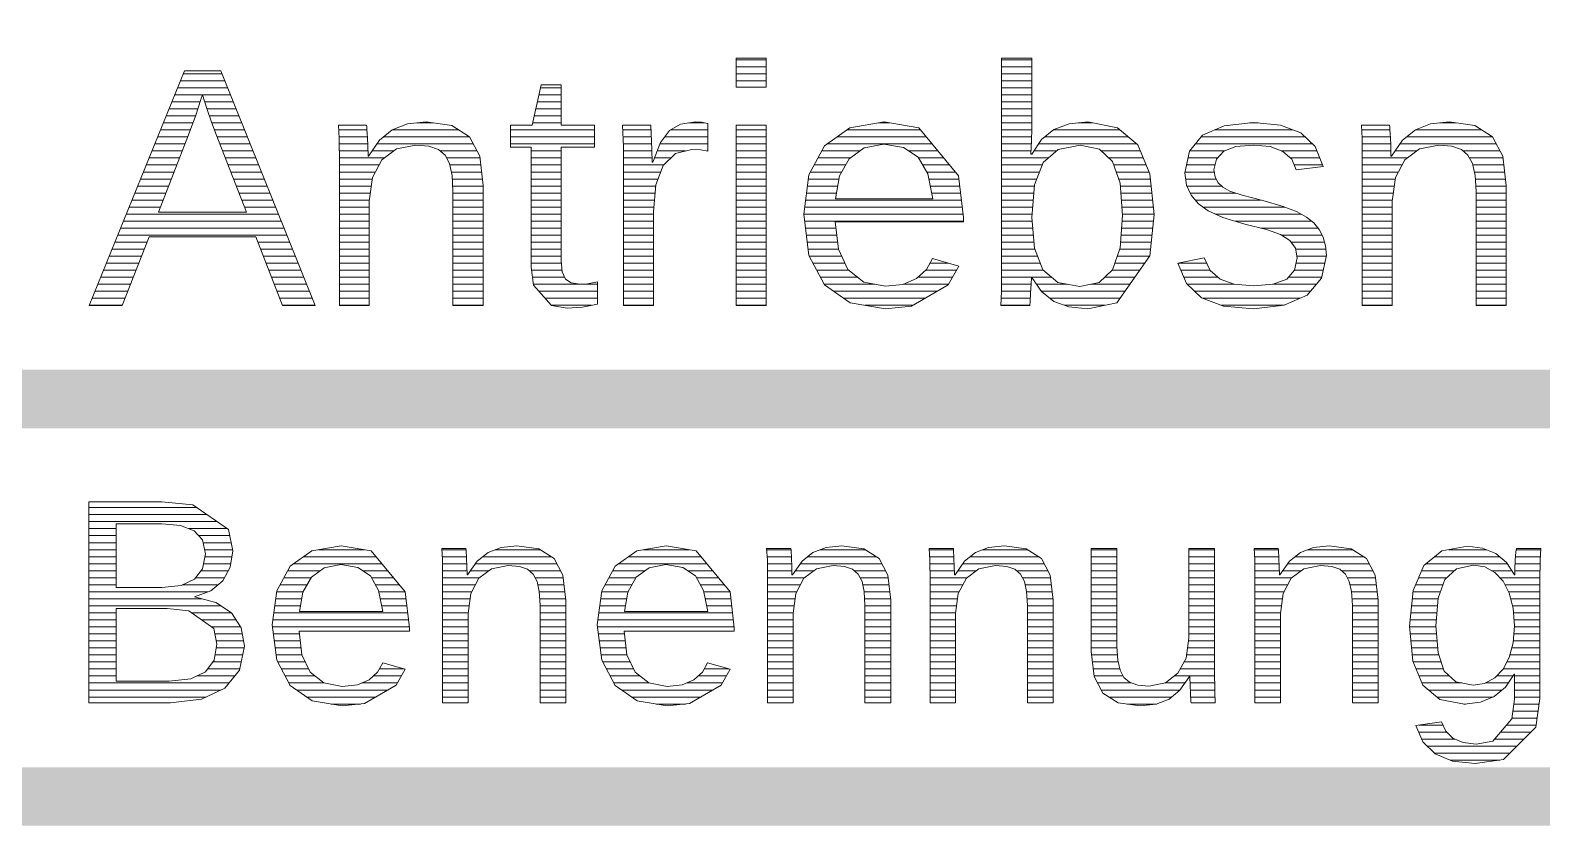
# Model space of a CAD drawing. Header units: millimetres. Extents: x 20 to 410, y 10 to 287.
# Drawn here: x 56.5 to 69.44, y 9.75 to 16.55 of the extents above; entities that cross this region are included whole.
import ezdxf

# ---------------------------------------------------------------- set-up
doc = ezdxf.new("R2010")
doc.units = ezdxf.units.MM
doc.layers.add('KANTEN', color=7, linetype='Continuous', lineweight=50)
doc.layers.add('TEXT', color=7, linetype='Continuous', lineweight=13)

msp = doc.modelspace()

# ---------------------------------------------------------------- linework, layer by layer
at = {"layer": 'KANTEN', "lineweight": 50, "const_width": 0.5}
for points in [[(20, 10), (410, 10), (410, 287), (20, 287)], [(20, 10), (200, 10), (200, 61), (20, 61)]]:
    msp.add_lwpolyline(points, close=True, dxfattribs=at)
msp.add_lwpolyline([(20, 13.4), (200, 13.4)], dxfattribs=at)
at = {"layer": 'TEXT', "lineweight": 13}
for p, q in [((62.544, 16.301), (62.801, 16.301)), ((64.815, 16.301), (65.072, 16.301)), ((57.814, 16.181), (58.144, 16.181)), ((62.544, 16.241), (62.801, 16.241)), ((62.544, 16.181), (62.801, 16.181)), ((64.815, 16.241), (65.072, 16.241)), ((64.815, 16.181), (65.072, 16.181)), ((57.765, 16.061), (58.192, 16.061)), ((57.79, 16.121), (58.168, 16.121)), ((60.87, 16.061), (61.046, 16.061)), ((62.544, 16.121), (62.801, 16.121)), ((64.815, 16.121), (65.072, 16.121)), ((64.815, 16.061), (65.072, 16.061)), ((57.716, 15.941), (57.956, 15.941)), ((57.741, 16.001), (57.976, 16.001)), ((57.976, 16.001), (58.216, 16.001)), ((57.995, 15.941), (58.24, 15.941)), ((60.843, 15.941), (61.046, 15.941)), ((60.857, 16.001), (61.046, 16.001)), ((64.815, 16.001), (65.072, 16.001)), ((64.815, 15.941), (65.072, 15.941)), ((57.667, 15.821), (57.917, 15.821)), ((57.692, 15.881), (57.936, 15.881)), ((58.015, 15.881), (58.264, 15.881)), ((58.035, 15.821), (58.289, 15.821)), ((60.817, 15.821), (61.046, 15.821)), ((60.83, 15.881), (61.046, 15.881)), ((64.815, 15.881), (65.072, 15.881)), ((64.815, 15.821), (65.072, 15.821)), ((57.618, 15.701), (57.873, 15.701)), ((57.643, 15.761), (57.895, 15.761)), ((58.056, 15.761), (58.313, 15.761)), ((58.078, 15.701), (58.337, 15.701)), ((59.141, 15.701), (59.384, 15.701)), ((59.599, 15.701), (60.168, 15.701)), ((59.811, 15.761), (59.947, 15.761)), ((60.612, 15.701), (61.331, 15.701)), ((60.804, 15.761), (61.046, 15.761)), ((61.573, 15.701), (61.815, 15.701)), ((61.98, 15.701), (62.301, 15.701)), ((62.138, 15.761), (62.271, 15.761)), ((62.544, 15.701), (62.801, 15.701)), ((63.492, 15.701), (64.121, 15.701)), ((63.762, 15.761), (63.858, 15.761)), ((64.815, 15.761), (65.072, 15.761)), ((64.815, 15.701), (65.072, 15.701)), ((65.256, 15.701), (65.828, 15.701)), ((65.47, 15.761), (65.594, 15.761)), ((66.637, 15.701), (67.308, 15.701)), ((66.938, 15.761), (67.009, 15.761)), ((67.895, 15.701), (68.138, 15.701)), ((68.353, 15.701), (68.922, 15.701)), ((68.565, 15.761), (68.701, 15.761)), ((57.545, 15.521), (57.804, 15.521)), ((57.569, 15.581), (57.827, 15.581)), ((57.594, 15.641), (57.851, 15.641)), ((58.101, 15.641), (58.361, 15.641)), ((58.125, 15.581), (58.385, 15.581)), ((58.148, 15.521), (58.409, 15.521)), ((59.145, 15.641), (59.387, 15.641)), ((59.146, 15.581), (59.39, 15.581)), ((59.147, 15.521), (59.391, 15.521)), ((59.428, 15.521), (59.613, 15.521)), ((59.47, 15.581), (60.293, 15.581)), ((59.526, 15.641), (60.262, 15.641)), ((60.01, 15.521), (60.325, 15.521)), ((60.612, 15.641), (61.331, 15.641)), ((60.612, 15.581), (61.331, 15.581)), ((60.79, 15.521), (61.046, 15.521)), ((61.575, 15.641), (61.817, 15.641)), ((61.577, 15.581), (61.82, 15.581)), ((61.578, 15.521), (61.822, 15.521)), ((61.868, 15.521), (62.11, 15.521)), ((61.892, 15.581), (62.301, 15.581)), ((61.932, 15.641), (62.301, 15.641)), ((62.295, 15.521), (62.301, 15.521)), ((62.544, 15.641), (62.801, 15.641)), ((62.544, 15.581), (62.801, 15.581)), ((62.544, 15.521), (62.801, 15.521)), ((63.275, 15.521), (63.601, 15.521)), ((63.322, 15.581), (64.221, 15.581)), ((63.407, 15.641), (64.171, 15.641)), ((64.022, 15.521), (64.271, 15.521)), ((64.815, 15.641), (65.071, 15.641)), ((64.815, 15.581), (65.069, 15.581)), ((64.815, 15.521), (65.067, 15.521)), ((65.09, 15.521), (65.284, 15.521)), ((65.129, 15.581), (65.971, 15.581)), ((65.181, 15.641), (65.899, 15.641)), ((65.668, 15.521), (66.003, 15.521)), ((66.423, 15.521), (66.722, 15.521)), ((66.472, 15.581), (67.475, 15.581)), ((66.522, 15.641), (67.412, 15.641)), ((67.209, 15.521), (67.514, 15.521)), ((67.899, 15.641), (68.141, 15.641)), ((67.9, 15.581), (68.143, 15.581)), ((67.9, 15.521), (68.145, 15.521)), ((68.181, 15.521), (68.366, 15.521)), ((68.223, 15.581), (69.047, 15.581)), ((68.28, 15.641), (69.015, 15.641)), ((68.764, 15.521), (69.079, 15.521)), ((57.496, 15.401), (57.757, 15.401)), ((57.52, 15.461), (57.781, 15.461)), ((58.172, 15.461), (58.433, 15.461)), ((58.195, 15.401), (58.457, 15.401)), ((59.147, 15.461), (59.533, 15.461)), ((59.148, 15.401), (59.488, 15.401)), ((60.065, 15.461), (60.351, 15.461)), ((60.093, 15.401), (60.358, 15.401)), ((60.79, 15.461), (61.046, 15.461)), ((60.79, 15.401), (61.046, 15.401)), ((61.579, 15.461), (61.824, 15.461)), ((61.58, 15.401), (61.925, 15.401)), ((61.845, 15.461), (61.985, 15.461)), ((62.544, 15.461), (62.801, 15.461)), ((62.544, 15.401), (62.801, 15.401)), ((63.211, 15.401), (63.48, 15.401)), ((63.243, 15.461), (63.519, 15.461)), ((64.105, 15.461), (64.321, 15.461)), ((64.139, 15.401), (64.37, 15.401)), ((64.815, 15.461), (65.215, 15.461)), ((64.815, 15.401), (65.162, 15.401)), ((65.732, 15.461), (66.028, 15.461)), ((65.774, 15.401), (66.053, 15.401)), ((66.397, 15.401), (66.642, 15.401)), ((66.409, 15.461), (66.661, 15.461)), ((67.284, 15.461), (67.538, 15.461)), ((67.318, 15.401), (67.561, 15.401)), ((67.901, 15.461), (68.286, 15.461)), ((67.901, 15.401), (68.241, 15.401)), ((68.818, 15.461), (69.104, 15.461)), ((68.847, 15.401), (69.111, 15.401)), ((57.447, 15.281), (57.711, 15.281)), ((57.471, 15.341), (57.734, 15.341)), ((58.218, 15.341), (58.481, 15.341)), ((58.242, 15.281), (58.505, 15.281)), ((59.148, 15.341), (59.456, 15.341)), ((59.148, 15.281), (59.429, 15.281)), ((60.106, 15.341), (60.365, 15.341)), ((60.115, 15.281), (60.372, 15.281)), ((60.79, 15.341), (61.046, 15.341)), ((60.79, 15.281), (61.046, 15.281)), ((61.58, 15.341), (61.899, 15.341)), ((61.58, 15.281), (61.877, 15.281)), ((62.544, 15.341), (62.801, 15.341)), ((62.544, 15.281), (62.801, 15.281)), ((63.161, 15.281), (63.422, 15.281)), ((63.178, 15.341), (63.446, 15.341)), ((64.173, 15.341), (64.42, 15.341)), ((64.191, 15.281), (64.45, 15.281)), ((64.815, 15.341), (65.139, 15.341)), ((64.815, 15.281), (65.116, 15.281)), ((65.795, 15.341), (66.078, 15.341)), ((65.816, 15.281), (66.089, 15.281)), ((66.385, 15.341), (66.635, 15.341)), ((66.39, 15.281), (66.65, 15.281)), ((67.901, 15.341), (68.21, 15.341)), ((67.901, 15.281), (68.183, 15.281)), ((68.86, 15.341), (69.118, 15.341)), ((68.868, 15.281), (69.126, 15.281)), ((57.398, 15.161), (57.664, 15.161)), ((57.423, 15.221), (57.687, 15.221)), ((58.265, 15.221), (58.529, 15.221)), ((58.288, 15.161), (58.554, 15.161)), ((59.148, 15.221), (59.421, 15.221)), ((59.148, 15.161), (59.413, 15.161)), ((60.118, 15.221), (60.378, 15.221)), ((60.12, 15.161), (60.378, 15.161)), ((60.79, 15.221), (61.046, 15.221)), ((60.79, 15.161), (61.046, 15.161)), ((61.58, 15.221), (61.856, 15.221)), ((61.58, 15.161), (61.851, 15.161)), ((62.544, 15.221), (62.801, 15.221)), ((62.544, 15.161), (62.801, 15.161)), ((63.145, 15.161), (63.401, 15.161)), ((63.153, 15.221), (63.412, 15.221)), ((64.203, 15.221), (64.457, 15.221)), ((64.215, 15.161), (64.464, 15.161)), ((64.815, 15.221), (65.096, 15.221)), ((64.815, 15.161), (65.09, 15.161)), ((65.83, 15.221), (66.095, 15.221)), ((65.835, 15.161), (66.101, 15.161)), ((66.4, 15.221), (66.698, 15.221)), ((66.427, 15.161), (66.818, 15.161)), ((67.901, 15.221), (68.175, 15.221)), ((67.901, 15.161), (68.167, 15.161)), ((68.872, 15.221), (69.132, 15.221)), ((68.874, 15.161), (69.132, 15.161)), ((57.349, 15.041), (57.618, 15.041)), ((57.374, 15.101), (57.641, 15.101)), ((58.312, 15.101), (58.578, 15.101)), ((58.335, 15.041), (58.602, 15.041)), ((59.148, 15.101), (59.405, 15.101)), ((59.148, 15.041), (59.404, 15.041)), ((60.12, 15.101), (60.378, 15.101)), ((60.12, 15.041), (60.378, 15.041)), ((60.79, 15.101), (61.046, 15.101)), ((60.79, 15.041), (61.046, 15.041)), ((61.58, 15.101), (61.845, 15.101)), ((61.58, 15.041), (61.84, 15.041)), ((62.544, 15.101), (62.801, 15.101)), ((62.544, 15.041), (62.801, 15.041)), ((63.129, 15.041), (64.479, 15.041)), ((63.137, 15.101), (64.472, 15.101)), ((64.815, 15.101), (65.085, 15.101)), ((64.815, 15.041), (65.08, 15.041)), ((65.839, 15.101), (66.106, 15.101)), ((65.844, 15.041), (66.112, 15.041)), ((66.471, 15.101), (67.029, 15.101)), ((66.536, 15.041), (67.239, 15.041)), ((67.901, 15.101), (68.159, 15.101)), ((67.901, 15.041), (68.158, 15.041)), ((68.874, 15.101), (69.132, 15.101)), ((68.874, 15.041), (69.132, 15.041)), ((57.3, 14.921), (58.65, 14.921)), ((57.325, 14.981), (58.626, 14.981)), ((59.148, 14.981), (59.404, 14.981)), ((59.148, 14.921), (59.404, 14.921)), ((60.12, 14.981), (60.378, 14.981)), ((60.12, 14.921), (60.378, 14.921)), ((60.79, 14.981), (61.046, 14.981)), ((60.79, 14.921), (61.046, 14.921)), ((61.58, 14.981), (61.836, 14.981)), ((61.58, 14.921), (61.836, 14.921)), ((62.544, 14.981), (62.801, 14.981)), ((62.544, 14.921), (62.801, 14.921)), ((63.121, 14.981), (64.486, 14.981)), ((63.128, 14.921), (64.489, 14.921)), ((64.815, 14.981), (65.074, 14.981)), ((64.815, 14.921), (65.075, 14.921)), ((65.846, 14.921), (66.113, 14.921)), ((65.848, 14.981), (66.118, 14.981)), ((66.642, 14.981), (67.378, 14.981)), ((66.813, 14.921), (67.465, 14.921)), ((67.901, 14.981), (68.158, 14.981)), ((67.901, 14.921), (68.158, 14.921)), ((68.874, 14.981), (69.132, 14.981)), ((68.874, 14.921), (69.132, 14.921)), ((57.251, 14.801), (58.698, 14.801)), ((57.276, 14.861), (58.674, 14.861)), ((59.148, 14.861), (59.404, 14.861)), ((59.148, 14.801), (59.404, 14.801)), ((60.12, 14.861), (60.378, 14.861)), ((60.12, 14.801), (60.378, 14.801)), ((60.79, 14.861), (61.046, 14.861)), ((60.79, 14.801), (61.046, 14.801)), ((61.58, 14.861), (61.836, 14.861)), ((61.58, 14.801), (61.836, 14.801)), ((62.544, 14.861), (62.801, 14.861)), ((62.544, 14.801), (62.801, 14.801)), ((63.136, 14.861), (63.397, 14.861)), ((63.144, 14.801), (63.404, 14.801)), ((64.815, 14.861), (65.08, 14.861)), ((64.815, 14.801), (65.086, 14.801)), ((65.836, 14.801), (66.101, 14.801)), ((65.841, 14.861), (66.107, 14.861)), ((67.029, 14.861), (67.52, 14.861)), ((67.208, 14.801), (67.556, 14.801)), ((67.901, 14.861), (68.158, 14.861)), ((67.901, 14.801), (68.158, 14.801)), ((68.874, 14.861), (69.132, 14.861)), ((68.874, 14.801), (69.132, 14.801)), ((57.178, 14.621), (57.453, 14.621)), ((57.202, 14.681), (57.477, 14.681)), ((57.227, 14.741), (57.501, 14.741)), ((58.451, 14.741), (58.722, 14.741)), ((58.474, 14.681), (58.746, 14.681)), ((58.498, 14.621), (58.77, 14.621)), ((59.148, 14.741), (59.404, 14.741)), ((59.148, 14.681), (59.404, 14.681)), ((59.148, 14.621), (59.404, 14.621)), ((60.12, 14.741), (60.378, 14.741)), ((60.12, 14.681), (60.378, 14.681)), ((60.12, 14.621), (60.378, 14.621)), ((60.79, 14.741), (61.046, 14.741)), ((60.79, 14.681), (61.046, 14.681)), ((60.79, 14.621), (61.046, 14.621)), ((61.58, 14.741), (61.836, 14.741)), ((61.58, 14.681), (61.836, 14.681)), ((61.58, 14.621), (61.836, 14.621)), ((62.544, 14.741), (62.801, 14.741)), ((62.544, 14.681), (62.801, 14.681)), ((62.544, 14.621), (62.801, 14.621)), ((63.151, 14.741), (63.411, 14.741)), ((63.159, 14.681), (63.418, 14.681)), ((63.169, 14.621), (63.446, 14.621)), ((64.815, 14.741), (65.091, 14.741)), ((64.815, 14.681), (65.099, 14.681)), ((64.815, 14.621), (65.123, 14.621)), ((65.804, 14.621), (66.081, 14.621)), ((65.824, 14.681), (66.089, 14.681)), ((65.832, 14.741), (66.095, 14.741)), ((67.291, 14.741), (67.577, 14.741)), ((67.33, 14.681), (67.589, 14.681)), ((67.342, 14.621), (67.593, 14.621)), ((67.901, 14.741), (68.158, 14.741)), ((67.901, 14.681), (68.158, 14.681)), ((67.901, 14.621), (68.158, 14.621)), ((68.874, 14.741), (69.132, 14.741)), ((68.874, 14.681), (69.132, 14.681)), ((68.874, 14.621), (69.132, 14.621)), ((57.129, 14.501), (57.406, 14.501)), ((57.153, 14.561), (57.43, 14.561)), ((58.521, 14.561), (58.795, 14.561)), ((58.544, 14.501), (58.819, 14.501)), ((59.148, 14.561), (59.404, 14.561)), ((59.148, 14.501), (59.404, 14.501)), ((60.12, 14.561), (60.378, 14.561)), ((60.12, 14.501), (60.378, 14.501)), ((60.79, 14.561), (61.048, 14.561)), ((60.793, 14.501), (61.054, 14.501)), ((61.58, 14.561), (61.836, 14.561)), ((61.58, 14.501), (61.836, 14.501)), ((62.544, 14.561), (62.801, 14.561)), ((62.544, 14.501), (62.801, 14.501)), ((63.201, 14.561), (63.474, 14.561)), ((63.233, 14.501), (63.508, 14.501)), ((64.166, 14.501), (64.428, 14.501)), ((64.202, 14.561), (64.36, 14.561)), ((64.815, 14.561), (65.147, 14.561)), ((64.815, 14.501), (65.173, 14.501)), ((65.76, 14.501), (65.996, 14.501)), ((65.783, 14.561), (66.039, 14.561)), ((66.322, 14.561), (66.569, 14.561)), ((66.348, 14.501), (66.597, 14.501)), ((67.322, 14.501), (67.567, 14.501)), ((67.335, 14.561), (67.58, 14.561)), ((67.901, 14.561), (68.158, 14.561)), ((67.901, 14.501), (68.158, 14.501)), ((68.874, 14.561), (69.132, 14.561)), ((68.874, 14.501), (69.132, 14.501)), ((57.08, 14.381), (57.359, 14.381)), ((57.104, 14.441), (57.383, 14.441)), ((58.568, 14.441), (58.843, 14.441)), ((58.591, 14.381), (58.867, 14.381)), ((59.148, 14.441), (59.404, 14.441)), ((59.148, 14.381), (59.404, 14.381)), ((60.12, 14.441), (60.378, 14.441)), ((60.12, 14.381), (60.378, 14.381)), ((60.801, 14.441), (61.075, 14.441)), ((60.808, 14.381), (61.206, 14.381)), ((61.213, 14.381), (61.356, 14.381)), ((61.58, 14.441), (61.836, 14.441)), ((61.58, 14.381), (61.836, 14.381)), ((62.544, 14.441), (62.801, 14.441)), ((62.544, 14.381), (62.801, 14.381)), ((63.264, 14.441), (63.583, 14.441)), ((63.296, 14.381), (63.729, 14.381)), ((63.972, 14.381), (64.36, 14.381)), ((64.099, 14.441), (64.394, 14.441)), ((64.814, 14.381), (65.068, 14.381)), ((64.815, 14.441), (65.244, 14.441)), ((65.112, 14.381), (65.377, 14.381)), ((65.579, 14.381), (65.912, 14.381)), ((65.697, 14.441), (65.954, 14.441)), ((66.373, 14.441), (66.664, 14.441)), ((66.403, 14.381), (66.806, 14.381)), ((67.133, 14.381), (67.509, 14.381)), ((67.267, 14.441), (67.555, 14.441)), ((67.901, 14.441), (68.158, 14.441)), ((67.901, 14.381), (68.158, 14.381)), ((68.874, 14.441), (69.132, 14.441)), ((68.874, 14.381), (69.132, 14.381)), ((57.031, 14.261), (57.312, 14.261)), ((57.055, 14.321), (57.335, 14.321)), ((58.615, 14.321), (58.891, 14.321)), ((58.638, 14.261), (58.915, 14.261)), ((59.148, 14.321), (59.404, 14.321)), ((59.148, 14.261), (59.404, 14.261)), ((60.12, 14.321), (60.378, 14.321)), ((60.12, 14.261), (60.378, 14.261)), ((60.855, 14.321), (61.356, 14.321)), ((60.908, 14.261), (61.356, 14.261)), ((61.58, 14.321), (61.836, 14.321)), ((61.58, 14.261), (61.836, 14.261)), ((62.544, 14.321), (62.801, 14.321)), ((62.544, 14.261), (62.801, 14.261)), ((63.377, 14.321), (64.262, 14.321)), ((63.463, 14.261), (64.159, 14.261)), ((64.81, 14.261), (65.06, 14.261)), ((64.813, 14.321), (65.064, 14.321)), ((65.153, 14.321), (65.87, 14.321)), ((65.227, 14.261), (65.828, 14.261)), ((66.466, 14.321), (67.457, 14.321)), ((66.537, 14.261), (67.367, 14.261)), ((67.901, 14.321), (68.158, 14.321)), ((67.901, 14.261), (68.158, 14.261)), ((68.874, 14.321), (69.132, 14.321)), ((68.874, 14.261), (69.132, 14.261)), ((57.006, 14.201), (57.288, 14.201)), ((58.662, 14.201), (58.939, 14.201)), ((59.148, 14.201), (59.404, 14.201)), ((60.12, 14.201), (60.378, 14.201)), ((60.961, 14.201), (61.306, 14.201)), ((61.58, 14.201), (61.836, 14.201)), ((62.544, 14.201), (62.801, 14.201)), ((63.643, 14.201), (64.055, 14.201)), ((64.807, 14.201), (65.055, 14.201)), ((65.352, 14.201), (65.699, 14.201)), ((66.697, 14.201), (67.233, 14.201)), ((67.901, 14.201), (68.158, 14.201)), ((68.874, 14.201), (69.132, 14.201)), ((57.005, 12.471), (57.928, 12.471)), ((57.005, 12.411), (58.015, 12.411)), ((57.005, 12.351), (58.102, 12.351)), ((57.005, 12.291), (57.238, 12.291)), ((57.86, 12.291), (58.189, 12.291)), ((57.005, 12.231), (57.238, 12.231)), ((57.005, 12.171), (57.238, 12.171)), ((57.944, 12.231), (58.209, 12.231)), ((57.982, 12.171), (58.221, 12.171)), ((57.005, 12.111), (57.238, 12.111)), ((57.005, 12.051), (57.238, 12.051)), ((57.994, 12.111), (58.234, 12.111)), ((57.997, 12.051), (58.228, 12.051)), ((58.841, 12.051), (59.461, 12.051)), ((58.968, 12.111), (59.362, 12.111)), ((60.024, 12.111), (60.232, 12.111)), ((60.028, 12.051), (60.236, 12.051)), ((60.375, 12.051), (60.963, 12.051)), ((60.48, 12.111), (60.866, 12.111)), ((61.622, 12.051), (62.241, 12.051)), ((61.749, 12.111), (62.143, 12.111)), ((62.805, 12.111), (63.013, 12.111)), ((62.808, 12.051), (63.016, 12.051)), ((63.155, 12.051), (63.743, 12.051)), ((63.26, 12.111), (63.647, 12.111)), ((64.195, 12.111), (64.403, 12.111)), ((64.199, 12.051), (64.406, 12.051)), ((64.545, 12.051), (65.133, 12.051)), ((64.651, 12.111), (65.037, 12.111)), ((65.581, 12.111), (65.802, 12.111)), ((65.581, 12.051), (65.802, 12.051)), ((66.416, 12.111), (66.636, 12.111)), ((66.416, 12.051), (66.636, 12.051)), ((66.976, 12.111), (67.183, 12.111)), ((66.979, 12.051), (67.187, 12.051)), ((67.326, 12.051), (67.914, 12.051)), ((67.431, 12.111), (67.818, 12.111)), ((68.522, 12.051), (69.074, 12.051)), ((68.642, 12.111), (68.964, 12.111)), ((69.212, 12.051), (69.425, 12.051)), ((69.218, 12.111), (69.428, 12.111)), ((57.005, 11.991), (57.238, 11.991)), ((57.005, 11.931), (57.238, 11.931)), ((57.965, 11.931), (58.197, 11.931)), ((57.986, 11.991), (58.219, 11.991)), ((58.706, 11.931), (58.984, 11.931)), ((58.756, 11.991), (59.511, 11.991)), ((59.348, 11.931), (59.56, 11.931)), ((60.03, 11.991), (60.238, 11.991)), ((60.03, 11.931), (60.24, 11.931)), ((60.27, 11.931), (60.428, 11.931)), ((60.312, 11.991), (61.009, 11.991)), ((60.772, 11.931), (61.041, 11.931)), ((61.486, 11.931), (61.764, 11.931)), ((61.537, 11.991), (62.291, 11.991)), ((62.128, 11.931), (62.341, 11.931)), ((62.81, 11.991), (63.019, 11.991)), ((62.811, 11.931), (63.02, 11.931)), ((63.051, 11.931), (63.209, 11.931)), ((63.093, 11.991), (63.79, 11.991)), ((63.552, 11.931), (63.822, 11.931)), ((64.2, 11.991), (64.409, 11.991)), ((64.201, 11.931), (64.411, 11.931)), ((64.441, 11.931), (64.599, 11.931)), ((64.483, 11.991), (65.18, 11.991)), ((64.943, 11.931), (65.212, 11.931)), ((65.581, 11.991), (65.802, 11.991)), ((65.581, 11.931), (65.802, 11.931)), ((66.416, 11.991), (66.636, 11.991)), ((66.416, 11.931), (66.636, 11.931)), ((66.981, 11.991), (67.189, 11.991)), ((66.981, 11.931), (67.191, 11.931)), ((67.221, 11.931), (67.379, 11.931)), ((67.263, 11.991), (67.961, 11.991)), ((67.723, 11.931), (67.992, 11.931)), ((68.408, 11.931), (68.69, 11.931)), ((68.448, 11.991), (69.14, 11.991)), ((69.007, 11.931), (69.179, 11.931)), ((69.206, 11.931), (69.422, 11.931)), ((69.208, 11.991), (69.423, 11.991)), ((57.005, 11.871), (57.238, 11.871)), ((57.005, 11.811), (57.238, 11.811)), ((57.804, 11.811), (58.109, 11.811)), ((57.919, 11.871), (58.164, 11.871)), ((58.641, 11.811), (58.871, 11.811)), ((58.673, 11.871), (58.905, 11.871)), ((59.423, 11.871), (59.61, 11.871)), ((59.457, 11.811), (59.66, 11.811)), ((60.031, 11.871), (60.348, 11.871)), ((60.031, 11.811), (60.313, 11.811)), ((60.822, 11.871), (61.063, 11.871)), ((60.845, 11.811), (61.07, 11.811)), ((61.421, 11.811), (61.652, 11.811)), ((61.454, 11.871), (61.686, 11.871)), ((62.203, 11.871), (62.391, 11.871)), ((62.237, 11.811), (62.441, 11.811)), ((62.811, 11.871), (63.129, 11.871)), ((62.812, 11.811), (63.093, 11.811)), ((63.603, 11.871), (63.844, 11.871)), ((63.626, 11.811), (63.851, 11.811)), ((64.202, 11.871), (64.519, 11.871)), ((64.202, 11.811), (64.484, 11.811)), ((64.993, 11.871), (65.234, 11.871)), ((65.016, 11.811), (65.241, 11.811)), ((65.581, 11.871), (65.802, 11.871)), ((65.581, 11.811), (65.802, 11.811)), ((66.416, 11.871), (66.636, 11.871)), ((66.416, 11.811), (66.636, 11.811)), ((66.982, 11.871), (67.299, 11.871)), ((66.982, 11.811), (67.264, 11.811)), ((67.773, 11.871), (68.015, 11.871)), ((67.797, 11.811), (68.022, 11.811)), ((68.356, 11.811), (68.592, 11.811)), ((68.382, 11.871), (68.625, 11.871)), ((69.077, 11.871), (69.421, 11.871)), ((69.121, 11.811), (69.421, 11.811)), ((57.005, 11.751), (58.025, 11.751)), ((57.005, 11.691), (57.97, 11.691)), ((58.603, 11.691), (58.826, 11.691)), ((58.611, 11.751), (58.837, 11.751)), ((59.487, 11.751), (59.71, 11.751)), ((59.498, 11.691), (59.717, 11.691)), ((60.031, 11.751), (60.281, 11.751)), ((60.031, 11.691), (60.268, 11.691)), ((60.859, 11.751), (61.078, 11.751)), ((60.862, 11.691), (61.085, 11.691)), ((61.384, 11.691), (61.606, 11.691)), ((61.392, 11.751), (61.618, 11.751)), ((62.267, 11.751), (62.49, 11.751)), ((62.279, 11.691), (62.498, 11.691)), ((62.812, 11.751), (63.062, 11.751)), ((62.812, 11.691), (63.048, 11.691)), ((63.639, 11.751), (63.858, 11.751)), ((63.642, 11.691), (63.865, 11.691)), ((64.202, 11.751), (64.452, 11.751)), ((64.202, 11.691), (64.438, 11.691)), ((65.029, 11.751), (65.248, 11.751)), ((65.033, 11.691), (65.255, 11.691)), ((65.581, 11.751), (65.802, 11.751)), ((65.581, 11.691), (65.802, 11.691)), ((66.416, 11.751), (66.636, 11.751)), ((66.416, 11.691), (66.636, 11.691)), ((66.982, 11.751), (67.232, 11.751)), ((66.982, 11.691), (67.219, 11.691)), ((67.81, 11.751), (68.029, 11.751)), ((67.813, 11.691), (68.036, 11.691)), ((68.328, 11.691), (68.55, 11.691)), ((68.334, 11.751), (68.57, 11.751)), ((69.152, 11.751), (69.421, 11.751)), ((69.171, 11.691), (69.421, 11.691)), ((57.005, 11.631), (58.133, 11.631)), ((57.005, 11.571), (57.238, 11.571)), ((57.883, 11.571), (58.222, 11.571)), ((58.587, 11.571), (59.732, 11.571)), ((58.595, 11.631), (58.815, 11.631)), ((59.51, 11.631), (59.725, 11.631)), ((60.031, 11.631), (60.26, 11.631)), ((60.031, 11.571), (60.252, 11.571)), ((60.865, 11.631), (61.086, 11.631)), ((60.865, 11.571), (61.086, 11.571)), ((61.368, 11.571), (62.512, 11.571)), ((61.376, 11.631), (61.596, 11.631)), ((62.291, 11.631), (62.505, 11.631)), ((62.812, 11.631), (63.04, 11.631)), ((62.812, 11.571), (63.032, 11.571)), ((63.645, 11.631), (63.866, 11.631)), ((63.645, 11.571), (63.866, 11.571)), ((64.202, 11.631), (64.43, 11.631)), ((64.202, 11.571), (64.422, 11.571)), ((65.036, 11.631), (65.257, 11.631)), ((65.036, 11.571), (65.257, 11.571)), ((65.581, 11.631), (65.802, 11.631)), ((65.581, 11.571), (65.802, 11.571)), ((66.416, 11.631), (66.636, 11.631)), ((66.416, 11.571), (66.636, 11.571)), ((66.982, 11.631), (67.211, 11.631)), ((66.982, 11.571), (67.203, 11.571)), ((67.816, 11.631), (68.037, 11.631)), ((67.816, 11.571), (68.037, 11.571)), ((68.316, 11.571), (68.54, 11.571)), ((68.322, 11.631), (68.545, 11.631)), ((69.186, 11.631), (69.421, 11.631)), ((69.195, 11.571), (69.421, 11.571)), ((57.005, 11.511), (57.238, 11.511)), ((57.005, 11.451), (57.238, 11.451)), ((57.005, 11.391), (57.238, 11.391)), ((57.968, 11.511), (58.263, 11.511)), ((58.052, 11.451), (58.302, 11.451)), ((58.082, 11.391), (58.317, 11.391)), ((58.576, 11.451), (59.746, 11.451)), ((58.579, 11.511), (59.739, 11.511)), ((58.584, 11.391), (58.807, 11.391)), ((60.031, 11.511), (60.251, 11.511)), ((60.031, 11.451), (60.251, 11.451)), ((60.031, 11.391), (60.251, 11.391)), ((60.865, 11.511), (61.086, 11.511)), ((60.865, 11.451), (61.086, 11.451)), ((60.865, 11.391), (61.086, 11.391)), ((61.357, 11.451), (62.526, 11.451)), ((61.36, 11.511), (62.519, 11.511)), ((61.364, 11.391), (61.588, 11.391)), ((62.812, 11.511), (63.031, 11.511)), ((62.812, 11.451), (63.031, 11.451)), ((62.812, 11.391), (63.031, 11.391)), ((63.645, 11.511), (63.866, 11.511)), ((63.645, 11.451), (63.866, 11.451)), ((63.645, 11.391), (63.866, 11.391)), ((64.202, 11.511), (64.421, 11.511)), ((64.202, 11.451), (64.421, 11.451)), ((64.202, 11.391), (64.421, 11.391)), ((65.036, 11.511), (65.257, 11.511)), ((65.036, 11.451), (65.257, 11.451)), ((65.036, 11.391), (65.257, 11.391)), ((65.581, 11.511), (65.802, 11.511)), ((65.581, 11.451), (65.802, 11.451)), ((65.581, 11.391), (65.802, 11.391)), ((66.416, 11.511), (66.636, 11.511)), ((66.416, 11.451), (66.636, 11.451)), ((66.416, 11.391), (66.636, 11.391)), ((66.982, 11.511), (67.202, 11.511)), ((66.982, 11.451), (67.202, 11.451)), ((66.982, 11.391), (67.202, 11.391)), ((67.816, 11.511), (68.037, 11.511)), ((67.816, 11.451), (68.037, 11.451)), ((67.816, 11.391), (68.037, 11.391)), ((68.305, 11.451), (68.532, 11.451)), ((68.31, 11.511), (68.535, 11.511)), ((68.311, 11.391), (68.537, 11.391)), ((69.198, 11.391), (69.421, 11.391)), ((69.199, 11.511), (69.421, 11.511)), ((69.202, 11.451), (69.421, 11.451)), ((57.005, 11.331), (57.238, 11.331)), ((57.005, 11.271), (57.238, 11.271)), ((58.094, 11.331), (58.327, 11.331)), ((58.094, 11.271), (58.333, 11.271)), ((58.591, 11.331), (58.814, 11.331)), ((58.599, 11.271), (58.821, 11.271)), ((60.031, 11.331), (60.251, 11.331)), ((60.031, 11.271), (60.251, 11.271)), ((60.865, 11.331), (61.086, 11.331)), ((60.865, 11.271), (61.086, 11.271)), ((61.372, 11.331), (61.595, 11.331)), ((61.379, 11.271), (61.602, 11.271)), ((62.812, 11.331), (63.031, 11.331)), ((62.812, 11.271), (63.031, 11.271)), ((63.645, 11.331), (63.866, 11.331)), ((63.645, 11.271), (63.866, 11.271)), ((64.202, 11.331), (64.421, 11.331)), ((64.202, 11.271), (64.421, 11.271)), ((65.036, 11.331), (65.257, 11.331)), ((65.036, 11.271), (65.257, 11.271)), ((65.581, 11.331), (65.802, 11.331)), ((65.581, 11.271), (65.803, 11.271)), ((66.405, 11.271), (66.636, 11.271)), ((66.413, 11.331), (66.636, 11.331)), ((66.982, 11.331), (67.202, 11.331)), ((66.982, 11.271), (67.202, 11.271)), ((67.816, 11.331), (68.037, 11.331)), ((67.816, 11.271), (68.037, 11.271)), ((68.316, 11.331), (68.541, 11.331)), ((68.322, 11.271), (68.546, 11.271)), ((69.18, 11.271), (69.421, 11.271)), ((69.193, 11.331), (69.421, 11.331)), ((57.005, 11.211), (57.238, 11.211)), ((57.005, 11.151), (57.238, 11.151)), ((58.065, 11.151), (58.308, 11.151)), ((58.084, 11.211), (58.32, 11.211)), ((58.607, 11.211), (58.829, 11.211)), ((58.62, 11.151), (58.857, 11.151)), ((60.031, 11.211), (60.251, 11.211)), ((60.031, 11.151), (60.251, 11.151)), ((60.865, 11.211), (61.086, 11.211)), ((60.865, 11.151), (61.086, 11.151)), ((61.387, 11.211), (61.609, 11.211)), ((61.401, 11.151), (61.638, 11.151)), ((62.812, 11.211), (63.031, 11.211)), ((62.812, 11.151), (63.031, 11.151)), ((63.645, 11.211), (63.866, 11.211)), ((63.645, 11.151), (63.866, 11.151)), ((64.202, 11.211), (64.421, 11.211)), ((64.202, 11.151), (64.421, 11.151)), ((65.036, 11.211), (65.257, 11.211)), ((65.036, 11.151), (65.257, 11.151)), ((65.585, 11.211), (65.806, 11.211)), ((65.592, 11.151), (65.812, 11.151)), ((66.376, 11.151), (66.636, 11.151)), ((66.397, 11.211), (66.636, 11.211)), ((66.982, 11.211), (67.202, 11.211)), ((66.982, 11.151), (67.202, 11.151)), ((67.816, 11.211), (68.037, 11.211)), ((67.816, 11.151), (68.037, 11.151)), ((68.328, 11.211), (68.555, 11.211)), ((68.336, 11.151), (68.576, 11.151)), ((69.139, 11.151), (69.421, 11.151)), ((69.165, 11.211), (69.421, 11.211)), ((57.005, 11.091), (57.238, 11.091)), ((57.005, 11.031), (57.238, 11.031)), ((57.928, 11.031), (58.253, 11.031)), ((58.021, 11.091), (58.296, 11.091)), ((58.652, 11.091), (58.885, 11.091)), ((58.684, 11.031), (58.939, 11.031)), ((59.439, 11.031), (59.679, 11.031)), ((59.49, 11.091), (59.701, 11.091)), ((60.031, 11.091), (60.251, 11.091)), ((60.031, 11.031), (60.251, 11.031)), ((60.865, 11.091), (61.086, 11.091)), ((60.865, 11.031), (61.086, 11.031)), ((61.433, 11.091), (61.666, 11.091)), ((61.464, 11.031), (61.719, 11.031)), ((62.22, 11.031), (62.459, 11.031)), ((62.271, 11.091), (62.481, 11.091)), ((62.812, 11.091), (63.031, 11.091)), ((62.812, 11.031), (63.031, 11.031)), ((63.645, 11.091), (63.866, 11.091)), ((63.645, 11.031), (63.866, 11.031)), ((64.202, 11.091), (64.421, 11.091)), ((64.202, 11.031), (64.421, 11.031)), ((65.036, 11.091), (65.257, 11.091)), ((65.036, 11.031), (65.257, 11.031)), ((65.599, 11.091), (65.825, 11.091)), ((65.606, 11.031), (65.854, 11.031)), ((66.294, 11.031), (66.636, 11.031)), ((66.344, 11.091), (66.636, 11.091)), ((66.982, 11.091), (67.202, 11.091)), ((66.982, 11.031), (67.202, 11.031)), ((67.816, 11.091), (68.037, 11.091)), ((67.816, 11.031), (68.037, 11.031)), ((68.361, 11.091), (68.596, 11.091)), ((68.385, 11.031), (68.647, 11.031)), ((69.051, 11.031), (69.191, 11.031)), ((69.107, 11.091), (69.421, 11.091)), ((69.203, 11.031), (69.421, 11.031)), ((57.005, 10.971), (58.204, 10.971)), ((57.005, 10.911), (58.135, 10.911)), ((58.716, 10.971), (59.014, 10.971)), ((58.783, 10.911), (59.564, 10.911)), ((59.341, 10.971), (59.645, 10.971)), ((60.031, 10.971), (60.251, 10.971)), ((60.031, 10.911), (60.251, 10.911)), ((60.865, 10.971), (61.086, 10.971)), ((60.865, 10.911), (61.086, 10.911)), ((61.496, 10.971), (61.794, 10.971)), ((61.563, 10.911), (62.345, 10.911)), ((62.121, 10.971), (62.425, 10.971)), ((62.812, 10.971), (63.031, 10.971)), ((62.812, 10.911), (63.031, 10.911)), ((63.645, 10.971), (63.866, 10.971)), ((63.645, 10.911), (63.866, 10.911)), ((64.202, 10.971), (64.421, 10.971)), ((64.202, 10.911), (64.421, 10.911)), ((65.036, 10.971), (65.257, 10.971)), ((65.036, 10.911), (65.257, 10.911)), ((65.636, 10.971), (65.926, 10.971)), ((65.667, 10.911), (66.342, 10.911)), ((66.21, 10.971), (66.384, 10.971)), ((66.427, 10.971), (66.637, 10.971)), ((66.429, 10.911), (66.638, 10.911)), ((66.982, 10.971), (67.202, 10.971)), ((66.982, 10.911), (67.202, 10.911)), ((67.816, 10.971), (68.037, 10.971)), ((67.816, 10.911), (68.037, 10.911)), ((68.41, 10.971), (68.757, 10.971)), ((68.467, 10.911), (69.099, 10.911)), ((68.954, 10.971), (69.151, 10.971)), ((69.203, 10.971), (69.421, 10.971)), ((69.203, 10.911), (69.421, 10.911)), ((57.005, 10.851), (58.009, 10.851)), ((58.869, 10.851), (59.461, 10.851)), ((59.079, 10.791), (59.328, 10.791)), ((60.031, 10.851), (60.251, 10.851)), ((60.865, 10.851), (61.086, 10.851)), ((61.649, 10.851), (62.241, 10.851)), ((61.86, 10.791), (62.109, 10.791)), ((62.812, 10.851), (63.031, 10.851)), ((63.645, 10.851), (63.866, 10.851)), ((64.202, 10.851), (64.421, 10.851)), ((65.036, 10.851), (65.257, 10.851)), ((65.733, 10.851), (66.27, 10.851)), ((65.89, 10.791), (66.14, 10.791)), ((66.432, 10.851), (66.64, 10.851)), ((66.982, 10.851), (67.202, 10.851)), ((67.816, 10.851), (68.037, 10.851)), ((68.539, 10.851), (69.022, 10.851)), ((68.77, 10.791), (68.784, 10.791)), ((69.198, 10.791), (69.414, 10.791)), ((69.203, 10.851), (69.421, 10.851)), ((68.388, 10.611), (68.592, 10.611)), ((69.137, 10.611), (69.389, 10.611)), ((69.183, 10.671), (69.397, 10.671)), ((69.19, 10.731), (69.406, 10.731)), ((68.383, 10.551), (68.622, 10.551)), ((68.409, 10.491), (68.693, 10.491)), ((69.034, 10.491), (69.284, 10.491)), ((69.085, 10.551), (69.344, 10.551)), ((68.457, 10.431), (69.225, 10.431)), ((68.518, 10.371), (69.165, 10.371)), ((68.653, 10.311), (69.077, 10.311))]:
    msp.add_line(p, q, dxfattribs=at)
for points in [[(62.801, 16.314), (62.801, 16.068), (62.544, 16.068), (62.544, 16.314), (62.801, 16.314)], [(65.391, 14.187), (65.261, 14.235), (65.155, 14.318), (65.072, 14.439), (65.069, 14.439), (65.068, 14.383), (65.063, 14.304), (65.058, 14.233), (65.055, 14.2), (64.807, 14.2), (64.813, 14.318), (64.815, 14.518), (64.815, 16.314), (65.072, 16.314), (65.072, 15.711), (65.07, 15.61), (65.066, 15.493), (65.072, 15.493), (65.155, 15.62), (65.261, 15.705), (65.392, 15.753), (65.552, 15.77), (65.805, 15.72), (65.981, 15.573), (66.084, 15.326), (66.119, 14.977), (66.083, 14.625), (65.8, 14.222), (65.552, 14.171), (65.391, 14.187)], [(58.94, 14.2), (58.662, 14.2), (58.433, 14.787), (57.519, 14.787), (57.288, 14.2), (57.006, 14.2), (57.824, 16.207), (58.134, 16.207), (58.94, 14.2)], [(60.79, 15.554), (60.612, 15.554), (60.612, 15.741), (60.799, 15.741), (60.875, 16.086), (61.046, 16.086), (61.046, 15.741), (61.331, 15.741), (61.331, 15.554), (61.046, 15.554), (61.046, 14.582), (61.055, 14.487), (61.082, 14.426), (61.132, 14.392), (61.208, 14.381), (61.271, 14.386), (61.356, 14.401), (61.356, 14.211), (61.228, 14.186), (61.097, 14.177), (60.963, 14.199), (60.809, 14.374), (60.79, 14.526), (60.79, 15.554)], [(58.054, 15.766), (58.014, 15.883), (57.976, 16.001), (57.963, 15.962), (57.919, 15.827), (57.857, 15.658), (57.601, 14.999), (58.352, 14.999), (58.094, 15.661), (58.054, 15.766)], [(59.914, 15.562), (59.803, 15.571), (59.637, 15.54), (59.511, 15.445), (59.431, 15.293), (59.404, 15.093), (59.404, 14.2), (59.148, 14.2), (59.148, 15.412), (59.146, 15.629), (59.139, 15.741), (59.381, 15.741), (59.383, 15.728), (59.384, 15.703), (59.386, 15.669), (59.388, 15.631), (59.39, 15.572), (59.393, 15.477), (59.397, 15.477), (59.492, 15.614), (59.601, 15.703), (59.732, 15.753), (59.89, 15.77), (60.109, 15.738), (60.261, 15.643), (60.349, 15.476), (60.378, 15.227), (60.378, 14.2), (60.12, 14.2), (60.12, 15.177), (60.113, 15.312), (60.09, 15.413), (60.052, 15.486), (59.995, 15.534), (59.914, 15.562)], [(61.825, 15.426), (61.831, 15.426), (61.896, 15.593), (61.972, 15.697), (62.068, 15.751), (62.197, 15.77), (62.248, 15.766), (62.301, 15.755), (62.301, 15.52), (62.241, 15.531), (62.164, 15.534), (62.023, 15.5), (61.92, 15.397), (61.857, 15.23), (61.836, 15.003), (61.836, 14.2), (61.58, 14.2), (61.58, 15.382), (61.578, 15.553), (61.571, 15.741), (61.813, 15.741), (61.822, 15.531), (61.825, 15.426)], [(62.801, 15.741), (62.801, 14.2), (62.544, 14.2), (62.544, 15.741), (62.801, 15.741)], [(63.97, 14.38), (64.087, 14.431), (64.171, 14.506), (64.223, 14.6), (64.448, 14.536), (64.357, 14.377), (64.043, 14.194), (63.82, 14.171), (63.519, 14.222), (63.3, 14.375), (63.166, 14.628), (63.121, 14.981), (63.166, 15.318), (63.3, 15.566), (63.516, 15.719), (63.81, 15.77), (64.107, 15.718), (64.447, 15.309), (64.489, 14.951), (64.489, 14.916), (63.39, 14.916), (63.418, 14.682), (63.5, 14.508), (63.635, 14.4), (63.82, 14.364), (63.97, 14.38)], [(67.232, 14.201), (66.969, 14.171), (66.714, 14.195), (66.525, 14.266), (66.396, 14.387), (66.322, 14.562), (66.548, 14.606), (66.599, 14.499), (66.684, 14.424), (66.806, 14.381), (66.969, 14.367), (67.137, 14.382), (67.254, 14.426), (67.322, 14.501), (67.345, 14.606), (67.329, 14.689), (67.282, 14.754), (67.2, 14.806), (67.08, 14.848), (66.896, 14.896), (66.707, 14.953), (66.582, 15.008), (66.499, 15.069), (66.436, 15.142), (66.397, 15.229), (66.383, 15.334), (66.421, 15.519), (66.533, 15.655), (66.718, 15.737), (66.971, 15.765), (67.2, 15.743), (67.376, 15.675), (67.499, 15.559), (67.567, 15.388), (67.336, 15.359), (67.297, 15.45), (67.221, 15.517), (67.112, 15.558), (66.971, 15.571), (66.82, 15.558), (66.715, 15.518), (66.653, 15.452), (66.632, 15.359), (66.641, 15.299), (66.666, 15.251), (66.709, 15.212), (66.768, 15.178), (66.872, 15.143), (67.05, 15.096), (67.225, 15.047), (67.343, 15.001), (67.424, 14.955), (67.485, 14.905), (67.531, 14.848), (67.565, 14.783), (67.587, 14.709), (67.594, 14.626), (67.553, 14.433), (67.429, 14.289), (67.232, 14.201)], [(68.844, 15.413), (68.805, 15.486), (68.749, 15.534), (68.668, 15.562), (68.556, 15.571), (68.391, 15.54), (68.264, 15.445), (68.184, 15.293), (68.158, 15.093), (68.158, 14.2), (67.901, 14.2), (67.901, 15.412), (67.899, 15.629), (67.893, 15.741), (68.135, 15.741), (68.136, 15.728), (68.138, 15.703), (68.139, 15.669), (68.141, 15.631), (68.144, 15.572), (68.146, 15.477), (68.151, 15.477), (68.246, 15.614), (68.355, 15.703), (68.485, 15.753), (68.643, 15.77), (68.863, 15.738), (69.014, 15.643), (69.103, 15.476), (69.132, 15.227), (69.132, 14.2), (68.874, 14.2), (68.874, 15.177), (68.867, 15.312), (68.844, 15.413)], [(63.639, 15.549), (63.511, 15.455), (63.427, 15.307), (63.393, 15.113), (64.225, 15.113), (64.183, 15.324), (64.101, 15.468), (63.976, 15.552), (63.806, 15.58), (63.639, 15.549)], [(65.486, 15.571), (65.299, 15.534), (65.171, 15.423), (65.097, 15.232), (65.072, 14.953), (65.096, 14.69), (65.168, 14.505), (65.296, 14.397), (65.483, 14.361), (65.65, 14.397), (65.763, 14.504), (65.828, 14.692), (65.849, 14.969), (65.828, 15.246), (65.764, 15.432), (65.652, 15.536), (65.486, 15.571)], [(57.005, 10.8), (57.005, 12.52), (57.63, 12.52), (57.895, 12.494), (58.198, 12.285), (58.236, 12.102), (58.214, 11.962), (58.15, 11.846), (58.047, 11.76), (57.909, 11.707), (58.09, 11.66), (58.225, 11.57), (58.308, 11.442), (58.336, 11.285), (58.294, 11.081), (58.168, 10.927), (57.969, 10.832), (57.704, 10.8), (57.005, 10.8)], [(57.238, 12.333), (57.238, 11.789), (57.63, 11.789), (57.793, 11.806), (57.909, 11.859), (57.978, 11.948), (58.001, 12.075), (57.977, 12.194), (57.906, 12.273), (57.789, 12.318), (57.63, 12.333), (57.238, 12.333)], [(59.014, 10.971), (59.173, 10.94), (59.302, 10.955), (59.402, 10.998), (59.474, 11.063), (59.519, 11.143), (59.711, 11.088), (59.633, 10.951), (59.364, 10.795), (59.173, 10.775), (58.915, 10.819), (58.727, 10.95), (58.612, 11.167), (58.574, 11.469), (58.612, 11.758), (58.727, 11.971), (58.913, 12.102), (59.164, 12.145), (59.419, 12.101), (59.71, 11.75), (59.747, 11.443), (59.747, 11.414), (58.805, 11.414), (58.828, 11.213), (58.898, 11.064), (59.014, 10.971)], [(60.858, 11.753), (60.839, 11.84), (60.806, 11.902), (60.757, 11.944), (60.688, 11.967), (60.593, 11.975), (60.451, 11.948), (60.342, 11.867), (60.274, 11.737), (60.251, 11.565), (60.251, 10.8), (60.031, 10.8), (60.031, 11.839), (60.029, 12.025), (60.024, 12.121), (60.231, 12.121), (60.232, 12.11), (60.234, 12.088), (60.235, 12.059), (60.237, 12.026), (60.239, 11.976), (60.241, 11.895), (60.245, 11.895), (60.326, 12.012), (60.42, 12.088), (60.532, 12.131), (60.667, 12.145), (60.855, 12.118), (60.985, 12.037), (61.061, 11.894), (61.086, 11.68), (61.086, 10.8), (60.865, 10.8), (60.865, 11.637), (60.858, 11.753)], [(61.679, 11.064), (61.795, 10.971), (61.954, 10.94), (62.082, 10.955), (62.182, 10.998), (62.255, 11.063), (62.299, 11.143), (62.492, 11.088), (62.414, 10.951), (62.145, 10.795), (61.954, 10.775), (61.696, 10.819), (61.507, 10.95), (61.393, 11.167), (61.354, 11.469), (61.393, 11.758), (61.507, 11.971), (61.693, 12.102), (61.945, 12.145), (62.2, 12.101), (62.491, 11.75), (62.527, 11.443), (62.527, 11.414), (61.585, 11.414), (61.609, 11.213), (61.679, 11.064)], [(63.645, 11.637), (63.639, 11.753), (63.62, 11.84), (63.586, 11.902), (63.538, 11.944), (63.469, 11.967), (63.373, 11.975), (63.231, 11.948), (63.123, 11.867), (63.054, 11.737), (63.031, 11.565), (63.031, 10.8), (62.812, 10.8), (62.812, 11.839), (62.81, 12.025), (62.804, 12.121), (63.012, 12.121), (63.013, 12.11), (63.014, 12.088), (63.016, 12.059), (63.017, 12.026), (63.019, 11.976), (63.021, 11.895), (63.025, 11.895), (63.107, 12.012), (63.2, 12.088), (63.312, 12.131), (63.448, 12.145), (63.636, 12.118), (63.766, 12.037), (63.841, 11.894), (63.866, 11.68), (63.866, 10.8), (63.645, 10.8), (63.645, 11.637)], [(65.036, 11.637), (65.029, 11.753), (65.01, 11.84), (64.977, 11.902), (64.928, 11.944), (64.859, 11.967), (64.763, 11.975), (64.621, 11.948), (64.513, 11.867), (64.444, 11.737), (64.421, 11.565), (64.421, 10.8), (64.202, 10.8), (64.202, 11.839), (64.2, 12.025), (64.195, 12.121), (64.402, 12.121), (64.403, 12.11), (64.404, 12.088), (64.406, 12.059), (64.407, 12.026), (64.409, 11.976), (64.412, 11.895), (64.416, 11.895), (64.497, 12.012), (64.591, 12.088), (64.702, 12.131), (64.838, 12.145), (65.026, 12.118), (65.156, 12.037), (65.231, 11.894), (65.257, 11.68), (65.257, 10.8), (65.036, 10.8), (65.036, 11.637)], [(65.802, 11.284), (65.808, 11.167), (65.828, 11.08), (65.861, 11.019), (65.909, 10.977), (65.979, 10.953), (66.074, 10.945), (66.216, 10.972), (66.324, 11.054), (66.393, 11.184), (66.416, 11.355), (66.416, 12.121), (66.636, 12.121), (66.636, 11.082), (66.638, 10.896), (66.643, 10.8), (66.436, 10.8), (66.434, 10.811), (66.433, 10.833), (66.432, 10.862), (66.43, 10.895), (66.428, 10.945), (66.426, 11.026), (66.422, 11.026), (66.341, 10.909), (66.247, 10.832), (66.136, 10.79), (66, 10.775), (65.812, 10.802), (65.682, 10.884), (65.606, 11.027), (65.581, 11.241), (65.581, 12.121), (65.802, 12.121), (65.802, 11.284)], [(67.816, 11.637), (67.81, 11.753), (67.79, 11.84), (67.757, 11.902), (67.709, 11.944), (67.639, 11.967), (67.544, 11.975), (67.402, 11.948), (67.293, 11.867), (67.225, 11.737), (67.202, 11.565), (67.202, 10.8), (66.982, 10.8), (66.982, 11.839), (66.981, 12.025), (66.975, 12.121), (67.182, 12.121), (67.184, 12.11), (67.185, 12.088), (67.186, 12.059), (67.188, 12.026), (67.19, 11.976), (67.192, 11.895), (67.196, 11.895), (67.278, 12.012), (67.371, 12.088), (67.483, 12.131), (67.618, 12.145), (67.806, 12.118), (67.936, 12.037), (68.012, 11.894), (68.037, 11.68), (68.037, 10.8), (67.816, 10.8), (67.816, 11.637)], [(68.674, 10.302), (68.524, 10.366), (68.419, 10.469), (68.359, 10.607), (68.58, 10.639), (68.615, 10.558), (68.677, 10.498), (68.764, 10.461), (68.874, 10.448), (69.018, 10.472), (69.182, 10.665), (69.203, 10.833), (69.203, 11.045), (69.2, 11.045), (69.126, 10.934), (69.029, 10.854), (68.912, 10.806), (68.775, 10.79), (68.565, 10.83), (68.418, 10.951), (68.333, 11.158), (68.304, 11.458), (68.335, 11.762), (68.427, 11.975), (68.582, 12.1), (68.8, 12.141), (68.931, 12.125), (69.043, 12.077), (69.135, 12), (69.203, 11.895), (69.205, 11.895), (69.206, 11.945), (69.21, 12.022), (69.215, 12.092), (69.22, 12.121), (69.429, 12.121), (69.423, 12.02), (69.421, 11.847), (69.421, 10.838), (69.387, 10.594), (69.11, 10.316), (68.868, 10.281), (68.674, 10.302)], [(59.307, 11.959), (59.161, 11.983), (59.018, 11.956), (58.908, 11.876), (58.836, 11.749), (58.807, 11.582), (59.52, 11.582), (59.484, 11.763), (59.414, 11.887), (59.307, 11.959)], [(62.194, 11.887), (62.087, 11.959), (61.941, 11.983), (61.798, 11.956), (61.688, 11.876), (61.616, 11.749), (61.588, 11.582), (62.3, 11.582), (62.265, 11.763), (62.194, 11.887)], [(69.192, 11.61), (69.159, 11.738), (69.106, 11.841), (69.035, 11.916), (68.949, 11.963), (68.854, 11.978), (68.708, 11.948), (68.608, 11.856), (68.55, 11.696), (68.531, 11.461), (68.549, 11.228), (68.603, 11.071), (68.701, 10.982), (68.85, 10.953), (68.948, 10.968), (69.034, 11.014), (69.106, 11.088), (69.159, 11.189), (69.192, 11.314), (69.203, 11.461), (69.192, 11.61)], [(57.238, 11.607), (57.238, 10.987), (57.691, 10.987), (57.876, 11.007), (58.002, 11.066), (58.076, 11.165), (58.1, 11.303), (58.073, 11.436), (57.86, 11.588), (57.673, 11.607), (57.238, 11.607)]]:
    msp.add_lwpolyline(points, close=True, dxfattribs=at)

doc.saveas('drawing.dxf')
